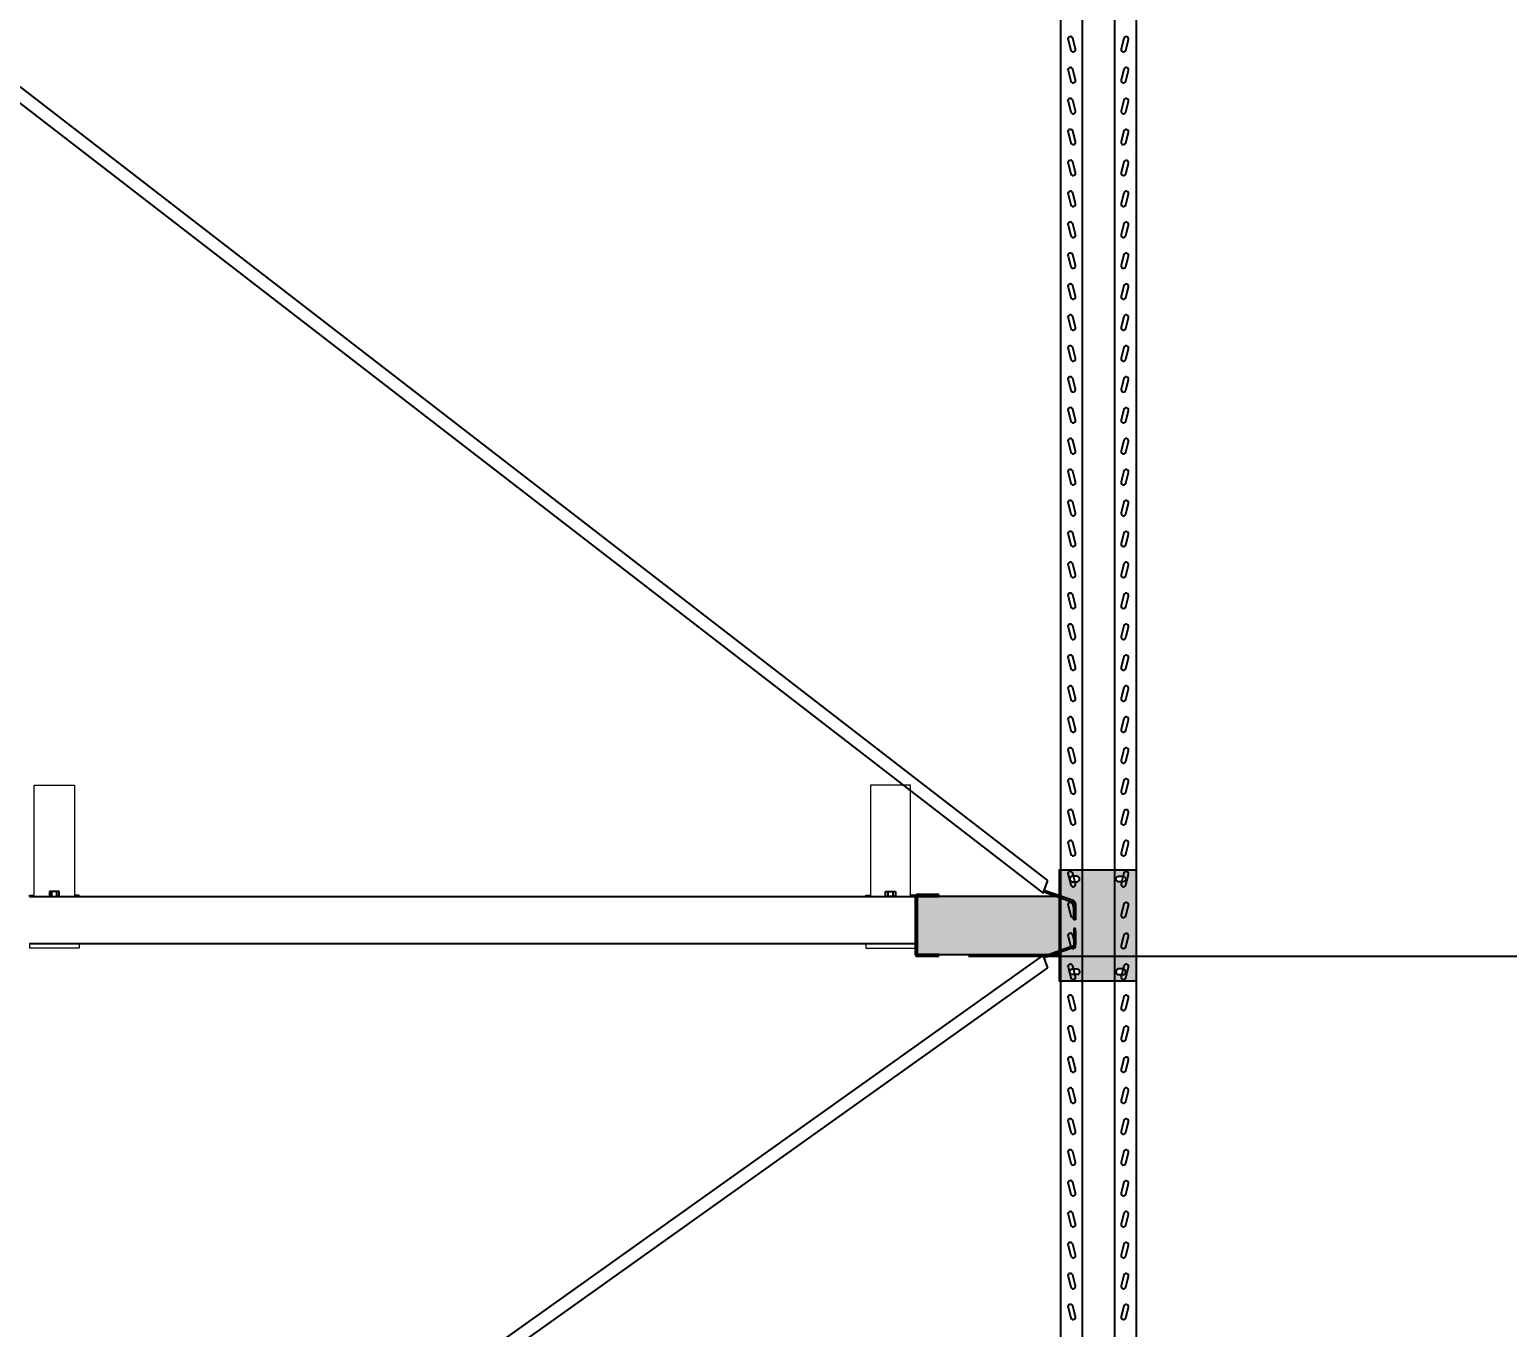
# Model space of a CAD drawing. Header units: millimetres. Extents: x 6814 to 17518, y -5237 to 12125.
# Drawn here: x 12739 to 15129, y 1139 to 3238 of the extents above; entities that cross this region are included whole.
import ezdxf

# ---------------------------------------------------------------- set-up
doc = ezdxf.new("R2010")
doc.units = ezdxf.units.MM
doc.linetypes.add('CONTINU', pattern=[0])
doc.linetypes.add('LIN0', pattern=[0])
for name, color, linetype, lineweight in [('arq_01', 1, 'Continuous', 13), ('arq_06', 6, 'Continuous', 13), ('MONTANTE', 170, 'LIN0', 25)]:
    doc.layers.add(name, color=color, linetype=linetype, lineweight=lineweight)
doc.layers.add('CANETA03', color=3, linetype='Continuous')
doc.styles.add('DIM', font='dim.shx')
doc.dimstyles.new('CORTES', dxfattribs={"dimscale": 1.2, "dimtxt": 90, "dimasz": 45, "dimexe": 1.25, "dimexo": 40, "dimgap": 20, "dimtad": 1, "dimdec": 0, "dimzin": 9, "dimdsep": 46, "dimtxsty": 'DIM', "dimblk": 'OBLIQUE', "dimcen": 2.5, "dimclrd": 256, "dimclre": 256, "dimclrt": 256, "dimadec": 0, "dimazin": 0, "dimtfac": 1, "dimtdec": 0, "dimtmove": 0, "dimatfit": 0, "dimldrblk": 'OBLIQUE', "dimfxl": 0.04, "dimtolj": 1, "dimtzin": 1, "dimarcsym": 0})

# ---------------------------------------------------------------- blocks, each defined once
blk = doc.blocks.new('*U7')
at = {"layer": 'arq_01', "color": 252, "linetype": 'CONTINU', "lineweight": -2, "ltscale": 2, "true_color": 0x939598}
for p, q in [((15, 3123.9), (17.7, 3123.9)), ((15, 3118.9), (15, 3123.9)), ((15, 3098), (15, 3118.9)), ((17.7, 3118.9), (15, 3118.9)), ((17.7, 3118.9), (17.6, 3098)), ((17.7, 3123.9), (17.7, 3118.9)), ((17.6, 3098), (15, 3098)), ((15, 3098), (15, 3097.3)), ((15, 3097.3), (15.1, 3096.6)), ((15.1, 3096.6), (15.4, 3096)), ((15.4, 3096), (15.6, 3095.3)), ((15.6, 3095.3), (16, 3094.7)), ((16, 3094.7), (16.4, 3094.2)), ((16.4, 3094.2), (16.9, 3093.7)), ((16.9, 3093.7), (17.5, 3093.3)), ((17.5, 3093.3), (18.1, 3092.9)), ((17.6, 3097.6), (17.6, 3098)), ((17.7, 3097.3), (17.6, 3097.6)), ((17.8, 3096.9), (17.7, 3097.3)), ((18, 3096.6), (17.8, 3096.9)), ((18.2, 3096.3), (18, 3096.6)), ((18.1, 3092.9), (18.7, 3092.7)), ((18.4, 3096), (18.2, 3096.3)), ((18.7, 3095.7), (18.4, 3096)), ((19, 3095.5), (18.7, 3095.7)), ((18.7, 3092.7), (19.6, 3095.2)), ((18.7, 3092.7), (65.3, 3076.3)), ((19.3, 3095.3), (19, 3095.5)), ((19.6, 3095.2), (19.3, 3095.3)), ((66.2, 3078.8), (19.6, 3095.2)), ((66.9, 3080.9), (59.6, 3060.1)), ((59.6, 3060.1), (2006.3, 1556.9)), ((2013.6, 1577.7), (66.9, 3080.9)), ((2006.3, 1556.9), (2013.6, 1577.7)), ((2006.3, 1556.9), (2007, 1559)), ((2007.9, 1561.5), (2007, 1559)), ((2007, 1559), (2053.6, 1542.6)), ((2054.5, 1545.1), (2007.9, 1561.5)), ((2054.5, 1545.1), (2053.6, 1542.6)), ((2053.6, 1542.6), (2054, 1542.5)), ((2054, 1542.5), (2054.3, 1542.3)), ((2054.3, 1542.3), (2054.6, 1542.1)), ((2055.1, 1544.8), (2054.5, 1545.1)), ((2054.6, 1542.1), (2054.8, 1541.8)), ((2054.8, 1541.8), (2055.1, 1541.5)), ((2055.7, 1544.5), (2055.1, 1544.8)), ((2055.1, 1541.5), (2055.3, 1541.2)), ((2055.3, 1541.2), (2055.4, 1540.9)), ((2055.4, 1540.9), (2055.5, 1540.5)), ((2055.5, 1540.5), (2055.6, 1540.2)), ((2055.6, 1540.2), (2055.6, 1539.8)), ((2055.6, 1539.8), (2058.3, 1539.8)), ((2055.6, 1518.9), (2055.6, 1539.8)), ((2056.3, 1544.1), (2055.7, 1544.5)), ((2056.8, 1543.6), (2056.3, 1544.1)), ((2057.2, 1543.1), (2056.8, 1543.6)), ((2057.6, 1542.5), (2057.2, 1543.1)), ((2057.9, 1541.8), (2057.6, 1542.5)), ((2058.1, 1541.2), (2057.9, 1541.8)), ((2058.2, 1540.5), (2058.1, 1541.2)), ((2058.3, 1539.8), (2058.2, 1540.5)), ((2058.3, 1539.8), (2058.2, 1518.9)), ((2055.6, 1518.9), (2058.2, 1518.9)), ((2055.6, 1513.9), (2055.6, 1518.9)), ((2058.2, 1513.9), (2055.6, 1513.9)), ((2058.2, 1518.9), (2058.2, 1513.9)), ((2058.2, 1499.9), (2055.6, 1499.9)), ((2055.6, 1499.9), (2055.6, 1494.9)), ((2058.2, 1494.9), (2055.6, 1494.9)), ((2055.6, 1494.9), (2055.6, 1474)), ((2058.2, 1494.9), (2058.2, 1499.9)), ((2058.2, 1494.9), (2058.3, 1474)), ((2053.6, 1471.2), (2007, 1454.8)), ((2054.5, 1468.7), (2007.9, 1452.3)), ((2054, 1471.3), (2053.6, 1471.2)), ((2053.6, 1471.2), (2054.5, 1468.7)), ((2054.3, 1471.5), (2054, 1471.3)), ((2054.6, 1471.7), (2054.3, 1471.5)), ((2054.5, 1468.7), (2055.1, 1468.9)), ((2054.8, 1472), (2054.6, 1471.7)), ((2055.1, 1472.3), (2054.8, 1472)), ((2055.3, 1472.6), (2055.1, 1472.3)), ((2055.1, 1468.9), (2055.7, 1469.3)), ((2055.4, 1472.9), (2055.3, 1472.6)), ((2055.5, 1473.3), (2055.4, 1472.9)), ((2055.6, 1473.6), (2055.5, 1473.3)), ((2058.3, 1474), (2055.6, 1474)), ((2055.6, 1474), (2055.6, 1473.6)), ((2055.7, 1469.3), (2056.3, 1469.7)), ((2056.3, 1469.7), (2056.8, 1470.2)), ((2056.8, 1470.2), (2057.2, 1470.7)), ((2057.2, 1470.7), (2057.6, 1471.3)), ((2057.6, 1471.3), (2057.9, 1472)), ((2057.9, 1472), (2058.1, 1472.6)), ((2058.1, 1472.6), (2058.2, 1473.3)), ((2058.2, 1473.3), (2058.3, 1474)), ((2006.3, 1456.9), (59.6, 70.8)), ((66.9, 50), (2013.6, 1436.1)), ((2013.6, 1436.1), (2006.3, 1456.9)), ((2006.3, 1456.9), (2007, 1454.8)), ((2007, 1454.8), (2007.9, 1452.3)), ((18.7, 38.2), (65.3, 54.6)), ((19.6, 35.7), (66.2, 52.1)), ((59.6, 70.8), (66.9, 50)), ((15.1, 34.3), (15, 33.6)), ((15, 33.6), (15, 32.9)), ((15, 32.9), (17.6, 32.9)), ((15, 12), (15, 32.9)), ((15.4, 34.9), (15.1, 34.3)), ((15.6, 35.6), (15.4, 34.9)), ((16, 36.2), (15.6, 35.6)), ((16.4, 36.7), (16, 36.2)), ((16.9, 37.2), (16.4, 36.7)), ((17.5, 37.6), (16.9, 37.2)), ((18.1, 38), (17.5, 37.6)), ((17.6, 33.3), (17.7, 33.6)), ((17.6, 32.9), (17.6, 33.3)), ((17.7, 12), (17.6, 32.9)), ((17.7, 33.6), (17.8, 34)), ((17.8, 34), (18, 34.3)), ((18, 34.3), (18.2, 34.6)), ((18.7, 38.2), (18.1, 38)), ((18.2, 34.6), (18.4, 34.9)), ((18.4, 34.9), (18.7, 35.2)), ((19.6, 35.7), (18.7, 38.2)), ((18.7, 35.2), (19, 35.4)), ((19, 35.4), (19.3, 35.6)), ((19.3, 35.6), (19.6, 35.7)), ((15, 12), (17.7, 12)), ((15, 12), (15, 7)), ((15, 7), (17.7, 7)), ((17.7, 7), (17.7, 12))]:
    blk.add_line(p, q, dxfattribs=at)
blk = doc.blocks.new('*U68')
blk.add_blockref('*U7', (-761, -2162.5))
blk = doc.blocks.new('*U67')
at = {"color": 0, "linetype": 'ByBlock', "lineweight": -2, "transparency": 16777216}
blk.add_blockref('*U68', (2000, 0), dxfattribs=at)
blk = doc.blocks.new('*U14')
at = {"layer": 'MONTANTE'}
for p, q in [((1961, 10954.7), (1961, 64.7)), ((1996.1, 10954.7), (1996.1, 64.7)), ((2047.9, 10954.7), (2047.9, 64.7)), ((2083, 10954.7), (2083, 64.7))]:
    blk.add_line(p, q, dxfattribs=at)
for points in [[(1973, 2937.2), (1977.5, 2920.3, 1), (1985.2, 2922.3), (1980.7, 2939.2, 1)], [(2071, 2937.2, 1), (2063.3, 2939.2), (2058.8, 2922.3, 1), (2066.5, 2920.3)], [(1973, 2887.2), (1977.5, 2870.3, 1), (1985.2, 2872.3), (1980.7, 2889.2, 1)], [(2071, 2887.2, 1), (2063.3, 2889.2), (2058.8, 2872.3, 1), (2066.5, 2870.3)], [(1973, 2837.2), (1977.5, 2820.3, 1), (1985.2, 2822.3), (1980.7, 2839.2, 1)], [(2071, 2837.2, 1), (2063.3, 2839.2), (2058.8, 2822.3, 1), (2066.5, 2820.3)], [(1973, 2787.2), (1977.5, 2770.3, 1), (1985.2, 2772.3), (1980.7, 2789.2, 1)], [(2071, 2787.2, 1), (2063.3, 2789.2), (2058.8, 2772.3, 1), (2066.5, 2770.3)], [(1973, 2737.2), (1977.5, 2720.3, 1), (1985.2, 2722.3), (1980.7, 2739.2, 1)], [(2071, 2737.2, 1), (2063.3, 2739.2), (2058.8, 2722.3, 1), (2066.5, 2720.3)], [(1973, 2687.2), (1977.5, 2670.3, 1), (1985.2, 2672.3), (1980.7, 2689.2, 1)], [(2071, 2687.2, 1), (2063.3, 2689.2), (2058.8, 2672.3, 1), (2066.5, 2670.3)], [(1973, 2637.2), (1977.5, 2620.3, 1), (1985.2, 2622.3), (1980.7, 2639.2, 1)], [(2071, 2637.2, 1), (2063.3, 2639.2), (2058.8, 2622.3, 1), (2066.5, 2620.3)], [(1973, 2587.2), (1977.5, 2570.3, 1), (1985.2, 2572.3), (1980.7, 2589.2, 1)], [(2071, 2587.2, 1), (2063.3, 2589.2), (2058.8, 2572.3, 1), (2066.5, 2570.3)], [(1973, 2537.2), (1977.5, 2520.3, 1), (1985.2, 2522.3), (1980.7, 2539.2, 1)], [(2071, 2537.2, 1), (2063.3, 2539.2), (2058.8, 2522.3, 1), (2066.5, 2520.3)], [(1973, 2487.2), (1977.5, 2470.3, 1), (1985.2, 2472.3), (1980.7, 2489.2, 1)], [(2071, 2487.2, 1), (2063.3, 2489.2), (2058.8, 2472.3, 1), (2066.5, 2470.3)], [(1973, 2437.2), (1977.5, 2420.3, 1), (1985.2, 2422.3), (1980.7, 2439.2, 1)], [(2071, 2437.2, 1), (2063.3, 2439.2), (2058.8, 2422.3, 1), (2066.5, 2420.3)], [(1973, 2387.2), (1977.5, 2370.3, 1), (1985.2, 2372.3), (1980.7, 2389.2, 1)], [(2071, 2387.2, 1), (2063.3, 2389.2), (2058.8, 2372.3, 1), (2066.5, 2370.3)], [(1973, 2337.2), (1977.5, 2320.3, 1), (1985.2, 2322.3), (1980.7, 2339.2, 1)], [(2071, 2337.2, 1), (2063.3, 2339.2), (2058.8, 2322.3, 1), (2066.5, 2320.3)], [(1973, 2287.2), (1977.5, 2270.3, 1), (1985.2, 2272.3), (1980.7, 2289.2, 1)], [(2071, 2287.2, 1), (2063.3, 2289.2), (2058.8, 2272.3, 1), (2066.5, 2270.3)], [(1973, 2237.2), (1977.5, 2220.3, 1), (1985.2, 2222.3), (1980.7, 2239.2, 1)], [(2071, 2237.2, 1), (2063.3, 2239.2), (2058.8, 2222.3, 1), (2066.5, 2220.3)], [(1973, 2187.2), (1977.5, 2170.3, 1), (1985.2, 2172.3), (1980.7, 2189.2, 1)], [(2071, 2187.2, 1), (2063.3, 2189.2), (2058.8, 2172.3, 1), (2066.5, 2170.3)], [(1973, 2137.2), (1977.5, 2120.3, 1), (1985.2, 2122.3), (1980.7, 2139.2, 1)], [(2071, 2137.2, 1), (2063.3, 2139.2), (2058.8, 2122.3, 1), (2066.5, 2120.3)], [(1973, 2087.2), (1977.5, 2070.3, 1), (1985.2, 2072.3), (1980.7, 2089.2, 1)], [(2071, 2087.2, 1), (2063.3, 2089.2), (2058.8, 2072.3, 1), (2066.5, 2070.3)], [(1973, 2037.2), (1977.5, 2020.3, 1), (1985.2, 2022.3), (1980.7, 2039.2, 1)], [(2071, 2037.2, 1), (2063.3, 2039.2), (2058.8, 2022.3, 1), (2066.5, 2020.3)], [(1973, 1987.2), (1977.5, 1970.3, 1), (1985.2, 1972.3), (1980.7, 1989.2, 1)], [(2071, 1987.2, 1), (2063.3, 1989.2), (2058.8, 1972.3, 1), (2066.5, 1970.3)], [(1973, 1937.2), (1977.5, 1920.3, 1), (1985.2, 1922.3), (1980.7, 1939.2, 1)], [(2071, 1937.2, 1), (2063.3, 1939.2), (2058.8, 1922.3, 1), (2066.5, 1920.3)], [(1973, 1887.2), (1977.5, 1870.3, 1), (1985.2, 1872.3), (1980.7, 1889.2, 1)], [(2071, 1887.2, 1), (2063.3, 1889.2), (2058.8, 1872.3, 1), (2066.5, 1870.3)], [(1973, 1837.2), (1977.5, 1820.3, 1), (1985.2, 1822.3), (1980.7, 1839.2, 1)], [(2071, 1837.2, 1), (2063.3, 1839.2), (2058.8, 1822.3, 1), (2066.5, 1820.3)], [(1973, 1787.2), (1977.5, 1770.3, 1), (1985.2, 1772.3), (1980.7, 1789.2, 1)], [(2071, 1787.2, 1), (2063.3, 1789.2), (2058.8, 1772.3, 1), (2066.5, 1770.3)], [(1973, 1737.2), (1977.5, 1720.3, 1), (1985.2, 1722.3), (1980.7, 1739.2, 1)], [(2071, 1737.2, 1), (2063.3, 1739.2), (2058.8, 1722.3, 1), (2066.5, 1720.3)], [(1973, 1687.2), (1977.5, 1670.3, 1), (1985.2, 1672.3), (1980.7, 1689.2, 1)], [(2071, 1687.2, 1), (2063.3, 1689.2), (2058.8, 1672.3, 1), (2066.5, 1670.3)], [(1973, 1637.2), (1977.5, 1620.3, 1), (1985.2, 1622.3), (1980.7, 1639.2, 1)], [(2071, 1637.2, 1), (2063.3, 1639.2), (2058.8, 1622.3, 1), (2066.5, 1620.3)], [(1973, 1587.2), (1977.5, 1570.3, 1), (1985.2, 1572.3), (1980.7, 1589.2, 1)], [(2071, 1587.2, 1), (2063.3, 1589.2), (2058.8, 1572.3, 1), (2066.5, 1570.3)], [(1973, 1537.2), (1977.5, 1520.3, 1), (1985.2, 1522.3), (1980.7, 1539.2, 1)], [(2071, 1537.2, 1), (2063.3, 1539.2), (2058.8, 1522.3, 1), (2066.5, 1520.3)], [(1973, 1487.2), (1977.5, 1470.3, 1), (1985.2, 1472.3), (1980.7, 1489.2, 1)], [(2071, 1487.2, 1), (2063.3, 1489.2), (2058.8, 1472.3, 1), (2066.5, 1470.3)], [(1973, 1437.2), (1977.5, 1420.3, 1), (1985.2, 1422.3), (1980.7, 1439.2, 1)], [(2071, 1437.2, 1), (2063.3, 1439.2), (2058.8, 1422.3, 1), (2066.5, 1420.3)], [(1973, 1387.2), (1977.5, 1370.3, 1), (1985.2, 1372.3), (1980.7, 1389.2, 1)], [(2071, 1387.2, 1), (2063.3, 1389.2), (2058.8, 1372.3, 1), (2066.5, 1370.3)], [(1973, 1337.2), (1977.5, 1320.3, 1), (1985.2, 1322.3), (1980.7, 1339.2, 1)], [(2071, 1337.2, 1), (2063.3, 1339.2), (2058.8, 1322.3, 1), (2066.5, 1320.3)], [(1973, 1287.2), (1977.5, 1270.3, 1), (1985.2, 1272.3), (1980.7, 1289.2, 1)], [(2071, 1287.2, 1), (2063.3, 1289.2), (2058.8, 1272.3, 1), (2066.5, 1270.3)], [(1973, 1237.2), (1977.5, 1220.3, 1), (1985.2, 1222.3), (1980.7, 1239.2, 1)], [(2071, 1237.2, 1), (2063.3, 1239.2), (2058.8, 1222.3, 1), (2066.5, 1220.3)], [(1973, 1187.2), (1977.5, 1170.3, 1), (1985.2, 1172.3), (1980.7, 1189.2, 1)], [(2071, 1187.2, 1), (2063.3, 1189.2), (2058.8, 1172.3, 1), (2066.5, 1170.3)], [(1973, 1137.2), (1977.5, 1120.3, 1), (1985.2, 1122.3), (1980.7, 1139.2, 1)], [(2071, 1137.2, 1), (2063.3, 1139.2), (2058.8, 1122.3, 1), (2066.5, 1120.3)], [(1973, 1087.2), (1977.5, 1070.3, 1), (1985.2, 1072.3), (1980.7, 1089.2, 1)], [(2071, 1087.2, 1), (2063.3, 1089.2), (2058.8, 1072.3, 1), (2066.5, 1070.3)], [(1973, 1037.2), (1977.5, 1020.3, 1), (1985.2, 1022.3), (1980.7, 1039.2, 1)], [(2071, 1037.2, 1), (2063.3, 1039.2), (2058.8, 1022.3, 1), (2066.5, 1020.3)], [(1973, 987.2), (1977.5, 970.3, 1), (1985.2, 972.3), (1980.7, 989.2, 1)], [(2071, 987.2, 1), (2063.3, 989.2), (2058.8, 972.3, 1), (2066.5, 970.3)], [(1973, 937.2), (1977.5, 920.3, 1), (1985.2, 922.3), (1980.7, 939.2, 1)], [(2071, 937.2, 1), (2063.3, 939.2), (2058.8, 922.3, 1), (2066.5, 920.3)], [(1973, 887.2), (1977.5, 870.3, 1), (1985.2, 872.3), (1980.7, 889.2, 1)], [(2071, 887.2, 1), (2063.3, 889.2), (2058.8, 872.3, 1), (2066.5, 870.3)]]:
    blk.add_lwpolyline(points, format="xyb", close=True, dxfattribs=at)
blk = doc.blocks.new('_Oblique')
at = {"color": 0, "linetype": 'ByBlock', "lineweight": -2, "transparency": 16777216}
blk.add_line((-0.5, -0.5), (0.5, 0.5), dxfattribs=at)
blk = doc.blocks.new('*D86')
at = {"lineweight": -2}
for p, q in [((16010.3, 1739.6), (16010.3, 1793.6)), ((14257.4, 1739.6), (16011.8, 1739.6)), ((16010.3, 284.7), (16010.3, 1739.6)), ((14585.4, 284.7), (16011.8, 284.7)), ((16010.3, 284.7), (16010.3, -5236.9))]:
    blk.add_line(p, q, dxfattribs=at)
at = {"layer": 'Defpoints', "color": 0}
for p in [(14209.4, 1739.6), (16010.3, 1739.6), (14537.4, 284.7)]:
    blk.add_point(p, dxfattribs=at)
at = {"lineweight": -2, "xscale": 54, "yscale": 54, "zscale": 54}
for p, rotation in [((16010.3, 1739.6), 270), ((16010.3, 284.7), 90)]:
    blk.add_blockref('_Oblique', p, dxfattribs=dict(at, rotation=rotation))
at = {"insert": (15734, -2530.1), "char_height": 108, "attachment_point": 5, "rotation": 90, "style": 'DIM'}
blk.add_mtext('\\A1;Altura 1° bra{\\fArial|b0|i0|c0|p32;ç\\Fdim.shx|c0;o - \\P}padr{\\fArial|b0|i0|c0|p32;ã\\Fdim.shx|c0;o Altura do palete + 100mm\\P}por{\\fArial|b0|i0|c0|p32;é\\Fdim.shx|c0;m o operador pode decidir essa altura manual caso queira}', dxfattribs=at)
blk = doc.blocks.new('*U30')
h = blk.add_hatch(color=30)
h.dxf.hatch_style = 1
h.paths.add_polyline_path([(0, -43), (124, -43), (124, 137), (0, 137), (0, -43)], is_closed=False)
h.paths.add_polyline_path([(102.85, 117.5), (95.85, 117.5, -1), (95.85, 126.5), (102.85, 126.5, -1), (102.85, 117.5)], is_closed=False, flags=16)
h.paths.add_polyline_path([(95.85, -32.5, -1), (95.85, -23.5), (102.85, -23.5, -1), (102.85, -32.5), (95.85, -32.5)], is_closed=False, flags=16)
h.paths.add_polyline_path([(28.15, 126.5, -1), (28.15, 117.5), (21.15, 117.5, -1), (21.15, 126.5), (28.15, 126.5)], is_closed=False, flags=16)
h.paths.add_polyline_path([(21.15, -23.5), (28.15, -23.5, -1), (28.15, -32.5), (21.15, -32.5, -1), (21.15, -23.5)], is_closed=False, flags=16)
h = blk.add_hatch()
h.set_pattern_fill('ANSI31', color=30, scale=15, angle=180)
h.set_pattern_definition([(45, (-42.4774, 8.2454), (-1.325825, 1.325825), [])])
h.paths.add_polyline_path([(-195, 97), (-230, 97, 0.4142136), (-233, 94), (-233, 0, 0.4142136), (-230, -3), (-195, -3), (-195, 0), (-230, 0), (-230, 94), (-195, 94), (-195, 97)], is_closed=False)
h = blk.add_hatch(color=30)
h.dxf.hatch_style = 1
h.paths.add_polyline_path([(-230, 94), (-230, 0), (0, 0), (0, 94), (-230, 94)], is_closed=False)
at = {"color": 30}
for p, q in [((-195, 97), (-230, 97)), ((-195, 94), (-195, 97)), ((-233, 94), (-233, 0)), ((-230, 0), (-230, 94)), ((-230, 94), (-195, 94)), ((-195, 0), (-230, 0)), ((-195, -3), (-195, 0)), ((-230, -3), (-195, -3))]:
    blk.add_line(p, q, dxfattribs=at)
at = {"color": 30, "linetype": 'Continuous', "lineweight": 25}
blk.add_lwpolyline([(0, 85), (0, 137), (124, 137), (124, 85), (124, 9), (124, -43), (0, -43), (0, 9)], close=True, dxfattribs=at)
for points in [[(21.15, 126.5, 1), (21.15, 117.5), (28.15, 117.5, 1), (28.15, 126.5)], [(102.85, 126.5, -1), (102.85, 117.5), (95.85, 117.5, -1), (95.85, 126.5)], [(21.15, -32.5, -1), (21.15, -23.5), (28.15, -23.5, -1), (28.15, -32.5)], [(102.85, -32.5, 1), (102.85, -23.5), (95.85, -23.5, 1), (95.85, -32.5)]]:
    blk.add_lwpolyline(points, format="xyb", close=True, dxfattribs=at)
at = {"color": 30}
blk.add_lwpolyline([(0, 94), (-230, 94), (-230, 0), (0, 0)], close=True, dxfattribs=at)
for centre, start, end in [((-230, 94), 90, 180), ((-230, 0), 180, 270)]:
    blk.add_arc(centre, 3, start, end, dxfattribs=at)
blk = doc.blocks.new('*U33')
at = {"layer": 'arq_06'}
for p, q in [((7.5, 0), (7.5, 180)), ((7.5, 180), (72.5, 180)), ((72.5, 180), (72.5, 0)), ((1424.5, 180), (1359.5, 180)), ((1359.5, 180), (1359.5, 0)), ((1424.5, 0), (1424.5, 180)), ((0, 0), (0, 2)), ((0, 2), (7.5, 2)), ((80, 2), (72.5, 2)), ((80, 0), (80, 2)), ((1352, 0), (1352, 2)), ((1352, 2), (1359.5, 2)), ((1432, 2), (1424.5, 2)), ((1432, 0), (1432, 2)), ((0, -75.999848), (0, -83.999848)), ((80, -83.999848), (0, -83.999848)), ((80, -75.999848), (80, -83.999848)), ((1352, -75.999848), (1352, -83.999848)), ((1352, -83.999848), (1432, -83.999848)), ((1432, -75.999848), (1432, -83.999848))]:
    blk.add_line(p, q, dxfattribs=at)
at = {"layer": 'CANETA03'}
for p, q in [((0, 0), (1432, 0)), ((48, 8), (32, 8)), ((32, 8), (32, 0)), ((32, 0), (48, 0)), ((36, 0), (36, 8)), ((44, 0), (44, 8)), ((48, 0), (48, 8)), ((1384, 0), (1384, 8)), ((1384, 8), (1400, 8)), ((1400, 0), (1384, 0)), ((1388, 0), (1388, 8)), ((1396, 0), (1396, 8)), ((1400, 8), (1400, 0)), ((0, -75.999848), (1432, -75.999848))]:
    blk.add_line(p, q, dxfattribs=at)

msp = doc.modelspace()

# ---------------------------------------------------------------- block references
for name, p in [('*U14', (12445.4, 284.7)), ('*U67', (11133.1, 2447.2)), ('*U33', (12739.4, 1836.6)), ('*U30', (14404.4, 1742.6))]:
    msp.add_blockref(name, p)

# ---------------------------------------------------------------- dimensions: what is measured, and where the dimension line sits
dim = msp.add_linear_dim(base=(16010.3, 1739.6), p1=(14537.4, 284.7), p2=(14209.4, 1739.6), angle=90, text='Altura 1° bra{\\fArial|b0|i0|c0|p32;ç\\Fdim.shx|c0;o - \\P}padr{\\fArial|b0|i0|c0|p32;ã\\Fdim.shx|c0;o Altura do palete + 100mm\\P}por{\\fArial|b0|i0|c0|p32;é\\Fdim.shx|c0;m o operador pode decidir essa altura manual caso queira}', dimstyle='CORTES', override={"dimtxsty": 'DIM', "dimtolj": 1})
dim.commit()
dim.dimension.update_dxf_attribs({"geometry": '*D86', "text_midpoint": (16010.3, -2530.1), "dimtype": 160})

doc.saveas('drawing.dxf')
